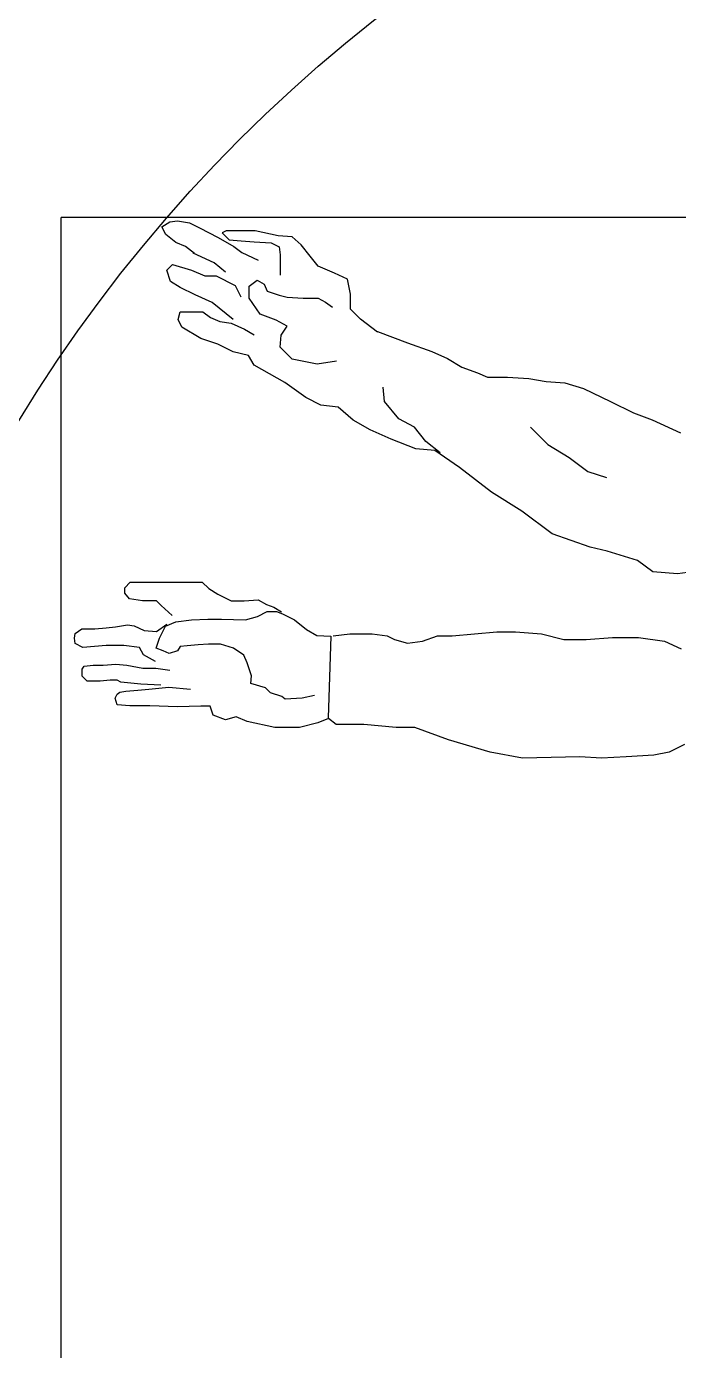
# Model space of a CAD drawing. Header units: centimetres. Extents: x 56177 to 99483, y 493 to 15482.
# Drawn here: x 56280.1 to 56325, y 3983 to 4074.2 of the extents above; entities that cross this region are included whole.
import ezdxf

# ---------------------------------------------------------------- set-up
doc = ezdxf.new("R2010")
doc.units = ezdxf.units.CM
doc.header["$MEASUREMENT"] = 0
doc.layers.add('010_BLOQUES', color=250, linetype='Continuous')

# ---------------------------------------------------------------- blocks, each defined once
blk = doc.blocks.new('A$C4852793F')
at = {"layer": '010_BLOQUES'}
for p, q in [((0.88731, 0.80545), (0.08416, 0.80545)), ((0.08416, 0.0023), (0.08416, 0.80545)), ((0.11696, 0.80243), (0.11952, 0.80403)), ((0.11824, 0.79986), (0.11696, 0.80243)), ((0.11952, 0.80403), (0.12209, 0.80435)), ((0.12209, 0.80435), (0.12594, 0.80371)), ((0.12594, 0.80371), (0.12915, 0.80211)), ((0.12915, 0.80211), (0.13524, 0.7989)), ((0.12145, 0.7973), (0.11824, 0.79986)), ((0.12466, 0.79602), (0.12145, 0.7973)), ((0.13524, 0.7989), (0.14037, 0.79602)), ((0.13783, 0.80107), (0.13653, 0.80042)), ((0.13653, 0.80042), (0.13881, 0.79813)), ((0.14241, 0.80107), (0.13783, 0.80107)), ((0.13881, 0.79813), (0.14273, 0.79781)), ((0.14731, 0.80107), (0.14241, 0.80107)), ((0.14273, 0.79781), (0.14698, 0.79748)), ((0.14698, 0.79748), (0.15253, 0.79715)), ((0.15482, 0.79944), (0.14731, 0.80107)), ((0.15939, 0.79911), (0.15482, 0.79944)), ((0.16233, 0.7965), (0.15939, 0.79911)), ((0.12754, 0.79378), (0.12466, 0.79602)), ((0.13398, 0.79073), (0.12719, 0.79381)), ((0.14037, 0.79602), (0.14294, 0.7941)), ((0.14294, 0.7941), (0.14829, 0.79161)), ((0.15253, 0.79715), (0.15514, 0.79585)), ((0.15514, 0.79585), (0.15547, 0.79324)), ((0.15547, 0.79324), (0.15547, 0.78671)), ((0.16527, 0.79291), (0.16233, 0.7965)), ((0.11855, 0.78826), (0.1204, 0.79011)), ((0.1204, 0.79011), (0.12658, 0.78826)), ((0.13769, 0.78765), (0.13398, 0.79073)), ((0.16788, 0.78965), (0.16527, 0.79291)), ((0.17311, 0.78737), (0.16788, 0.78965)), ((0.11979, 0.78456), (0.11855, 0.78826)), ((0.12287, 0.78271), (0.11979, 0.78456)), ((0.12658, 0.78826), (0.1309, 0.78641)), ((0.1309, 0.78641), (0.1346, 0.78641)), ((0.1346, 0.78641), (0.14077, 0.78333)), ((0.14535, 0.78312), (0.14796, 0.78508)), ((0.14796, 0.78508), (0.15025, 0.78378)), ((0.17736, 0.78541), (0.17311, 0.78737)), ((0.17834, 0.78051), (0.17736, 0.78541)), ((0.12781, 0.78025), (0.12287, 0.78271)), ((0.13337, 0.77778), (0.12781, 0.78025)), ((0.14077, 0.78333), (0.14263, 0.77963)), ((0.14535, 0.77921), (0.14535, 0.78312)), ((0.15025, 0.78378), (0.15123, 0.78149)), ((0.15123, 0.78149), (0.15514, 0.78019)), ((0.15514, 0.78019), (0.15776, 0.77953)), ((0.17834, 0.77562), (0.17834, 0.78051)), ((0.14016, 0.77223), (0.13337, 0.77778)), ((0.14894, 0.77399), (0.14535, 0.77921)), ((0.15776, 0.77953), (0.16298, 0.77921)), ((0.16298, 0.77921), (0.16788, 0.77921)), ((0.16788, 0.77921), (0.17017, 0.7779)), ((0.17017, 0.7779), (0.17246, 0.77627)), ((0.12226, 0.77223), (0.12287, 0.7747)), ((0.12349, 0.76976), (0.12226, 0.77223)), ((0.12287, 0.7747), (0.12534, 0.7747)), ((0.12534, 0.7747), (0.13028, 0.7747)), ((0.13028, 0.7747), (0.13275, 0.77285)), ((0.13275, 0.77285), (0.13584, 0.77161)), ((0.13584, 0.77161), (0.13954, 0.771)), ((0.15416, 0.77203), (0.14894, 0.77399)), ((0.15776, 0.77007), (0.15416, 0.77203)), ((0.1816, 0.77236), (0.17834, 0.77562)), ((0.18715, 0.76811), (0.1816, 0.77236)), ((0.12966, 0.76606), (0.12349, 0.76976)), ((0.13954, 0.771), (0.14386, 0.76915)), ((0.14386, 0.76915), (0.14695, 0.7673)), ((0.15547, 0.76322), (0.1558, 0.76714)), ((0.1558, 0.76714), (0.15776, 0.77007)), ((0.18712, 0.76839), (0.1969, 0.76467)), ((0.13522, 0.76421), (0.12966, 0.76606)), ((0.14016, 0.76175), (0.13522, 0.76421)), ((0.15939, 0.75931), (0.15547, 0.76322)), ((0.1969, 0.76467), (0.20482, 0.76188)), ((0.1451, 0.76051), (0.14016, 0.76175)), ((0.14695, 0.75743), (0.1451, 0.76051)), ((0.16756, 0.75767), (0.15939, 0.75931)), ((0.17376, 0.75865), (0.16756, 0.75767)), ((0.20482, 0.76188), (0.20994, 0.75955)), ((0.20994, 0.75955), (0.21459, 0.75676)), ((0.15702, 0.75177), (0.14695, 0.75743)), ((0.21459, 0.75676), (0.21972, 0.7549)), ((0.21972, 0.7549), (0.22298, 0.75351)), ((0.16381, 0.74684), (0.15702, 0.75177)), ((0.18943, 0.74555), (0.18896, 0.7502)), ((0.22298, 0.75351), (0.2295, 0.75351)), ((0.2295, 0.75351), (0.23648, 0.75304)), ((0.23648, 0.75304), (0.24207, 0.75211)), ((0.24207, 0.75211), (0.24812, 0.75165)), ((0.24812, 0.75165), (0.25418, 0.74979)), ((0.16875, 0.74437), (0.16381, 0.74684)), ((0.25418, 0.74979), (0.26302, 0.7456)), ((0.26302, 0.7456), (0.27047, 0.74188)), ((0.1743, 0.74376), (0.16875, 0.74437)), ((0.17924, 0.73944), (0.1743, 0.74376)), ((0.19408, 0.73996), (0.18943, 0.74555)), ((0.27047, 0.74188), (0.27653, 0.73955)), ((0.1848, 0.73636), (0.17924, 0.73944)), ((0.19921, 0.73717), (0.19408, 0.73996)), ((0.20293, 0.73252), (0.19921, 0.73717)), ((0.23701, 0.73715), (0.2426, 0.73156)), ((0.27653, 0.73955), (0.28584, 0.73537)), ((0.19159, 0.73327), (0.1848, 0.73636)), ((0.19961, 0.73019), (0.19159, 0.73327)), ((0.20579, 0.72957), (0.19961, 0.73019)), ((0.20759, 0.7288), (0.20293, 0.73252)), ((0.21381, 0.72402), (0.20579, 0.72957)), ((0.2426, 0.73156), (0.24958, 0.72738)), ((0.22431, 0.71601), (0.21381, 0.72402)), ((0.24958, 0.72738), (0.25564, 0.72273)), ((0.25564, 0.72273), (0.26169, 0.72087)), ((0.23418, 0.70984), (0.22431, 0.71601)), ((0.24406, 0.70244), (0.23418, 0.70984)), ((0.25641, 0.69812), (0.24406, 0.70244)), ((0.26196, 0.69689), (0.25641, 0.69812)), ((0.27184, 0.69381), (0.26196, 0.69689)), ((0.27678, 0.69011), (0.27184, 0.69381)), ((0.2848, 0.68949), (0.27678, 0.69011)), ((0.28974, 0.69011), (0.2848, 0.68949)), ((0.10485, 0.68495), (0.10667, 0.68677)), ((0.10667, 0.68677), (0.11214, 0.68677)), ((0.11214, 0.68677), (0.11761, 0.68677)), ((0.11761, 0.68677), (0.12216, 0.68677)), ((0.12216, 0.68677), (0.12672, 0.68677)), ((0.12672, 0.68677), (0.13006, 0.68677)), ((0.13006, 0.68677), (0.13219, 0.68465)), ((0.10485, 0.68313), (0.10485, 0.68495)), ((0.10637, 0.68131), (0.10485, 0.68313)), ((0.11062, 0.6807), (0.10637, 0.68131)), ((0.13219, 0.68465), (0.13522, 0.68283)), ((0.13522, 0.68283), (0.13947, 0.6807)), ((0.14373, 0.6807), (0.14828, 0.68101)), ((0.14828, 0.68101), (0.15102, 0.67949)), ((0.11518, 0.6807), (0.11062, 0.6807)), ((0.1167, 0.67918), (0.11518, 0.6807)), ((0.12034, 0.67585), (0.1167, 0.67918)), ((0.13947, 0.6807), (0.14373, 0.6807)), ((0.14812, 0.67556), (0.1512, 0.67724)), ((0.15102, 0.67949), (0.15345, 0.67858)), ((0.1512, 0.67724), (0.15428, 0.67724)), ((0.15345, 0.67858), (0.15588, 0.67706)), ((0.15428, 0.67724), (0.15624, 0.6764)), ((0.10181, 0.67221), (0.10576, 0.67281)), ((0.10576, 0.67281), (0.10789, 0.67251)), ((0.10789, 0.67251), (0.11123, 0.67099)), ((0.11518, 0.67069), (0.11852, 0.67312)), ((0.11622, 0.66857), (0.11818, 0.67248)), ((0.11818, 0.67248), (0.12153, 0.67388)), ((0.12153, 0.67388), (0.12657, 0.67444)), ((0.12657, 0.67444), (0.13189, 0.67472)), ((0.13189, 0.67472), (0.13637, 0.67472)), ((0.13637, 0.67472), (0.1442, 0.67444)), ((0.1442, 0.67444), (0.14812, 0.67556)), ((0.15624, 0.6764), (0.16016, 0.67444)), ((0.16016, 0.67444), (0.16407, 0.67137)), ((0.08845, 0.66857), (0.08875, 0.67008)), ((0.08875, 0.66675), (0.08845, 0.66857)), ((0.08875, 0.67008), (0.09088, 0.6716)), ((0.09088, 0.6716), (0.09513, 0.6716)), ((0.09513, 0.6716), (0.09878, 0.6719)), ((0.09878, 0.6719), (0.10181, 0.67221)), ((0.11123, 0.67099), (0.11518, 0.67069)), ((0.1151, 0.66522), (0.11622, 0.66857)), ((0.16407, 0.67137), (0.16743, 0.66941)), ((0.16743, 0.66941), (0.17191, 0.66913)), ((0.17191, 0.66913), (0.17107, 0.64257)), ((0.17269, 0.66933), (0.17815, 0.66994)), ((0.17815, 0.66994), (0.18542, 0.66994)), ((0.18542, 0.66994), (0.19027, 0.66933)), ((0.19027, 0.66933), (0.1927, 0.66812)), ((0.1927, 0.66812), (0.19694, 0.66691)), ((0.20179, 0.66752), (0.20664, 0.66933)), ((0.20664, 0.66933), (0.21149, 0.66933)), ((0.21149, 0.66933), (0.21876, 0.66994)), ((0.21876, 0.66994), (0.22604, 0.67055)), ((0.22604, 0.67055), (0.2321, 0.67055)), ((0.2321, 0.67055), (0.24059, 0.66994)), ((0.24059, 0.66994), (0.24786, 0.66812)), ((0.24786, 0.66812), (0.25514, 0.66812)), ((0.25514, 0.66812), (0.26362, 0.66873)), ((0.26362, 0.66873), (0.27211, 0.66873)), ((0.27211, 0.66873), (0.2806, 0.66752)), ((0.09118, 0.66553), (0.08875, 0.66675)), ((0.09878, 0.66614), (0.09118, 0.66553)), ((0.10455, 0.66614), (0.09878, 0.66614)), ((0.10971, 0.66553), (0.10455, 0.66614)), ((0.11093, 0.66311), (0.10971, 0.66553)), ((0.11734, 0.66438), (0.1151, 0.66522)), ((0.1193, 0.66354), (0.11734, 0.66438)), ((0.12209, 0.66438), (0.1193, 0.66354)), ((0.12293, 0.66577), (0.12209, 0.66438)), ((0.12517, 0.66605), (0.12293, 0.66577)), ((0.12881, 0.66633), (0.12517, 0.66605)), ((0.13217, 0.66661), (0.12881, 0.66633)), ((0.13609, 0.66661), (0.13217, 0.66661)), ((0.14029, 0.66522), (0.13609, 0.66661)), ((0.14364, 0.66298), (0.14029, 0.66522)), ((0.19694, 0.66691), (0.20179, 0.66752)), ((0.2806, 0.66752), (0.28605, 0.6651)), ((0.09101, 0.65842), (0.09166, 0.65939)), ((0.09166, 0.65939), (0.09457, 0.65971)), ((0.09457, 0.65971), (0.09781, 0.65971)), ((0.09781, 0.65971), (0.10201, 0.66003)), ((0.10201, 0.66003), (0.10557, 0.65971)), ((0.10557, 0.65971), (0.11075, 0.65874)), ((0.11487, 0.66098), (0.11093, 0.66311)), ((0.14476, 0.66046), (0.14364, 0.66298)), ((0.14616, 0.65627), (0.14476, 0.66046)), ((0.09101, 0.65615), (0.09101, 0.65842)), ((0.09263, 0.65454), (0.09101, 0.65615)), ((0.11075, 0.65874), (0.11496, 0.65874)), ((0.11496, 0.65874), (0.11949, 0.65809)), ((0.14588, 0.65375), (0.14616, 0.65627)), ((0.09683, 0.65454), (0.09263, 0.65454)), ((0.10007, 0.65486), (0.09683, 0.65454)), ((0.10234, 0.65486), (0.10007, 0.65486)), ((0.10363, 0.65421), (0.10234, 0.65486)), ((0.10234, 0.65033), (0.10331, 0.65098)), ((0.10331, 0.65098), (0.10525, 0.6513)), ((0.1101, 0.65357), (0.10363, 0.65421)), ((0.10525, 0.6513), (0.10913, 0.65163)), ((0.10913, 0.65163), (0.11269, 0.65195)), ((0.11658, 0.65324), (0.1101, 0.65357)), ((0.11269, 0.65195), (0.11917, 0.6526)), ((0.11917, 0.6526), (0.12629, 0.65195)), ((0.15064, 0.65236), (0.14588, 0.65375)), ((0.15232, 0.65068), (0.15064, 0.65236)), ((0.10169, 0.64904), (0.10234, 0.65033)), ((0.10234, 0.64678), (0.10169, 0.64904)), ((0.10654, 0.64645), (0.10234, 0.64678)), ((0.11302, 0.64645), (0.10654, 0.64645)), ((0.12208, 0.64613), (0.11302, 0.64645)), ((0.15596, 0.64956), (0.15232, 0.65068)), ((0.15708, 0.64872), (0.15596, 0.64956)), ((0.16267, 0.649), (0.15708, 0.64872)), ((0.16659, 0.64984), (0.16267, 0.649)), ((0.12967, 0.64642), (0.12208, 0.64613)), ((0.13267, 0.64642), (0.12967, 0.64642)), ((0.13367, 0.64342), (0.13267, 0.64642)), ((0.13768, 0.64192), (0.13367, 0.64342)), ((0.14118, 0.64292), (0.13768, 0.64192)), ((0.14469, 0.64142), (0.14118, 0.64292)), ((0.17123, 0.64242), (0.16773, 0.64092)), ((0.17373, 0.64042), (0.17123, 0.64242)), ((0.1537, 0.63942), (0.14469, 0.64142)), ((0.16172, 0.63942), (0.1537, 0.63942)), ((0.16773, 0.64092), (0.16172, 0.63942)), ((0.18275, 0.64042), (0.17373, 0.64042)), ((0.19326, 0.63942), (0.18275, 0.64042)), ((0.19927, 0.63942), (0.19326, 0.63942)), ((0.21029, 0.63542), (0.19927, 0.63942)), ((0.22381, 0.63141), (0.21029, 0.63542)), ((0.28713, 0.63392), (0.28213, 0.63142)), ((0.23433, 0.62941), (0.22381, 0.63141)), ((0.25308, 0.62992), (0.23433, 0.62941)), ((0.26009, 0.62941), (0.25308, 0.62992)), ((0.2681, 0.62992), (0.26009, 0.62941)), ((0.27712, 0.63042), (0.2681, 0.62992)), ((0.28213, 0.63142), (0.27712, 0.63042))]:
    blk.add_line(p, q, dxfattribs=at)
blk.add_circle((0.48574, 0.48739), 0.48574, dxfattribs=at)

msp = doc.modelspace()

# ---------------------------------------------------------------- block references
at = {"xscale": 211.6665629085332, "yscale": 211.6665629085332, "zscale": 211.6665629085332}
msp.add_blockref('A$C4852793F', (56264.632, 3890.582), dxfattribs=at)

doc.saveas('drawing.dxf')
